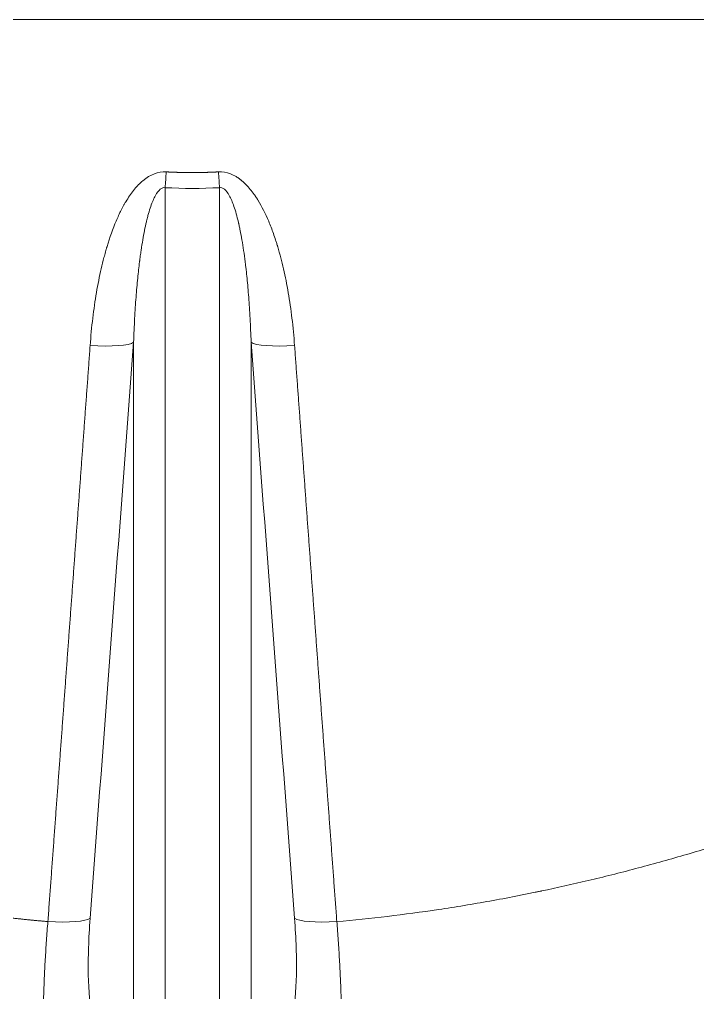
# Model space of a CAD drawing. Header units: millimetres. Extents: x 4664 to 8864, y -38 to 2932.
# Drawn here: x 5324.3 to 5360.8, y 1293.8 to 1346.2 of the extents above; entities that cross this region are included whole.
import ezdxf

# ---------------------------------------------------------------- set-up
doc = ezdxf.new("R2010")
doc.units = ezdxf.units.MM

msp = doc.modelspace()

# ---------------------------------------------------------------- linework, layer by layer
at = {"lineweight": 5}
for p, q in [((5397.37, 1346.224), (5269.819, 1346.224)), ((5332.13, 1290.409), (5332.13, 1337.158)), ((5335.059, 1337.158), (5335.059, 1290.409)), ((5330.427, 1328.827), (5330.427, 1287.024)), ((5336.762, 1287.024), (5336.762, 1328.827))]:
    msp.add_line(p, q, dxfattribs=at)
for centre, major_axis, ratio, start_param, end_param in [((5332.13, 1338.464), (-0.141, -2.608), 0.031054, 1.048034, 1.397681), ((5335.059, 1338.464), (0.141, -2.608), 0.031054, 4.885504, 5.235151), ((5333.594, 1427.081), (0, 89.962), 0.549766, 3.111973, 3.171212), ((5327.873, 1329.1), (2.604, -0.196), 0.167809, 4.806472, 6.098484), ((5339.316, 1329.1), (-2.604, -0.196), 0.167809, 0.184701, 1.476714), ((5325.531, 1298.06), (-2.604, 0.197), 0.166345, 1.689848, 2.956938), ((5341.657, 1298.06), (-2.604, -0.197), 0.166345, 0.184654, 1.451745)]:
    msp.add_ellipse(centre, major_axis=major_axis, ratio=ratio, start_param=start_param, end_param=end_param, dxfattribs=at)
for points, knots in [([(5328.085, 1328.646), (5328.122, 1329.155), (5328.216, 1330.14), (5328.415, 1331.522), (5328.586, 1332.379), (5328.729, 1332.998), (5328.804, 1333.301), (5328.897, 1333.644), (5328.946, 1333.813), (5328.97, 1333.897), (5328.983, 1333.939), (5328.989, 1333.96), (5328.992, 1333.97), (5328.994, 1333.975), (5328.994, 1333.978), (5328.995, 1333.979), (5328.995, 1333.98), (5328.995, 1333.98), (5328.995, 1333.98), (5328.995, 1333.981), (5328.995, 1333.981), (5328.995, 1333.981), (5329.147, 1334.485), (5329.311, 1334.945), (5329.576, 1335.57), (5329.668, 1335.767), (5329.81, 1336.047), (5329.882, 1336.183), (5329.969, 1336.334), (5330.013, 1336.408), (5330.035, 1336.444), (5330.046, 1336.462), (5330.051, 1336.471), (5330.054, 1336.476), (5330.055, 1336.478), (5330.056, 1336.479), (5330.056, 1336.48), (5330.057, 1336.48), (5330.057, 1336.48), (5330.057, 1336.48), (5330.057, 1336.48), (5330.057, 1336.48), (5330.194, 1336.703), (5330.335, 1336.902), (5330.552, 1337.165), (5330.662, 1337.288), (5330.793, 1337.415), (5330.859, 1337.475), (5330.893, 1337.504), (5330.909, 1337.519), (5330.918, 1337.526), (5330.922, 1337.529), (5330.924, 1337.531), (5330.925, 1337.532), (5330.925, 1337.532), (5330.926, 1337.532), (5330.926, 1337.533), (5330.926, 1337.533), (5330.926, 1337.533), (5330.926, 1337.533), (5331.335, 1337.875), (5331.754, 1338.035), (5332.185, 1338.011)], [0, 0, 0, 0, 0.125, 0.25, 0.375, 0.375, 0.4375, 0.46875, 0.484375, 0.492188, 0.496094, 0.498047, 0.499023, 0.499512, 0.499756, 0.499878, 0.499939, 0.499969, 0.499985, 0.499992, 0.499992, 0.5, 0.5, 0.625, 0.625, 0.6875, 0.6875, 0.71875, 0.734375, 0.742188, 0.746094, 0.748047, 0.749023, 0.749512, 0.749756, 0.749878, 0.749939, 0.749969, 0.749985, 0.749992, 0.749992, 0.75, 0.75, 0.8125, 0.8125, 0.84375, 0.859375, 0.867188, 0.871094, 0.873047, 0.874023, 0.874512, 0.874756, 0.874878, 0.874939, 0.874969, 0.874985, 0.874992, 0.874992, 0.875, 0.875, 1, 1, 1, 1]), ([(5332.185, 1338.011), (5332.195, 1338.01), (5332.215, 1338.009), (5332.244, 1338.007), (5332.273, 1338.006), (5332.303, 1338.004), (5332.332, 1338.003), (5332.361, 1338.001), (5332.391, 1338), (5332.42, 1337.999), (5332.449, 1337.997), (5332.479, 1337.996), (5332.508, 1337.995), (5332.537, 1337.993), (5332.567, 1337.992), (5332.596, 1337.991), (5332.625, 1337.99), (5332.655, 1337.989), (5332.684, 1337.988), (5332.714, 1337.987), (5332.743, 1337.986), (5332.772, 1337.985), (5332.802, 1337.984), (5332.831, 1337.983), (5332.86, 1337.982), (5332.89, 1337.981), (5332.919, 1337.98), (5332.948, 1337.98), (5332.978, 1337.979), (5333.007, 1337.978), (5333.036, 1337.977), (5333.066, 1337.977), (5333.095, 1337.976), (5333.125, 1337.976), (5333.154, 1337.975), (5333.183, 1337.975), (5333.213, 1337.974), (5333.242, 1337.974), (5333.271, 1337.973), (5333.301, 1337.973), (5333.33, 1337.973), (5333.359, 1337.972), (5333.389, 1337.972), (5333.418, 1337.972), (5333.448, 1337.972), (5333.477, 1337.972), (5333.506, 1337.971), (5333.536, 1337.971), (5333.565, 1337.971), (5333.594, 1337.971), (5333.624, 1337.971), (5333.653, 1337.971), (5333.682, 1337.971), (5333.712, 1337.972), (5333.741, 1337.972), (5333.771, 1337.972), (5333.8, 1337.972), (5333.829, 1337.972), (5333.859, 1337.973), (5333.888, 1337.973), (5333.917, 1337.973), (5333.947, 1337.974), (5333.976, 1337.974), (5334.005, 1337.975), (5334.035, 1337.975), (5334.064, 1337.976), (5334.094, 1337.976), (5334.123, 1337.977), (5334.152, 1337.977), (5334.182, 1337.978), (5334.211, 1337.979), (5334.24, 1337.98), (5334.27, 1337.98), (5334.299, 1337.981), (5334.328, 1337.982), (5334.358, 1337.983), (5334.387, 1337.984), (5334.416, 1337.985), (5334.446, 1337.986), (5334.475, 1337.987), (5334.505, 1337.988), (5334.534, 1337.989), (5334.563, 1337.99), (5334.593, 1337.991), (5334.622, 1337.992), (5334.651, 1337.993), (5334.681, 1337.995), (5334.71, 1337.996), (5334.739, 1337.997), (5334.769, 1337.999), (5334.798, 1338), (5334.827, 1338.001), (5334.857, 1338.003), (5334.886, 1338.004), (5334.915, 1338.006), (5334.945, 1338.007), (5334.974, 1338.009), (5334.994, 1338.01), (5335.003, 1338.011)], [0, 0, 0, 0, 0.010427, 0.020853, 0.031279, 0.041703, 0.052128, 0.062552, 0.072975, 0.083397, 0.093819, 0.104241, 0.114662, 0.125082, 0.135502, 0.145922, 0.156341, 0.16676, 0.177178, 0.187596, 0.198013, 0.20843, 0.218847, 0.229263, 0.239679, 0.250094, 0.260509, 0.270924, 0.281339, 0.291753, 0.302167, 0.312581, 0.322995, 0.333408, 0.343821, 0.354234, 0.364646, 0.375059, 0.385471, 0.395883, 0.406295, 0.416707, 0.427119, 0.437531, 0.447943, 0.458354, 0.468766, 0.479177, 0.489589, 0.5, 0.510411, 0.520823, 0.531234, 0.541646, 0.552057, 0.562469, 0.572881, 0.583293, 0.593705, 0.604117, 0.614529, 0.624941, 0.635354, 0.645766, 0.656179, 0.666592, 0.677005, 0.687419, 0.697833, 0.708247, 0.718661, 0.729076, 0.739491, 0.749906, 0.760321, 0.770737, 0.781153, 0.79157, 0.801987, 0.812404, 0.822822, 0.83324, 0.843659, 0.854078, 0.864498, 0.874918, 0.885338, 0.895759, 0.906181, 0.916603, 0.927025, 0.937448, 0.947872, 0.958297, 0.968721, 0.979147, 0.989573, 1, 1, 1, 1]), ([(5335.003, 1338.011), (5335.22, 1338.023), (5335.434, 1337.989), (5335.75, 1337.868), (5335.907, 1337.79), (5336.089, 1337.668), (5336.18, 1337.6), (5336.225, 1337.564), (5336.247, 1337.546), (5336.259, 1337.536), (5336.264, 1337.531), (5336.267, 1337.529), (5336.268, 1337.528), (5336.269, 1337.527), (5336.269, 1337.527), (5336.27, 1337.527), (5336.27, 1337.527), (5336.27, 1337.527), (5336.27, 1337.527), (5336.423, 1337.398), (5336.571, 1337.245), (5336.789, 1336.981), (5336.896, 1336.839), (5337.019, 1336.659), (5337.079, 1336.565), (5337.109, 1336.517), (5337.124, 1336.493), (5337.132, 1336.48), (5337.136, 1336.474), (5337.138, 1336.471), (5337.139, 1336.47), (5337.139, 1336.469), (5337.139, 1336.469), (5337.139, 1336.468), (5337.139, 1336.468), (5337.139, 1336.468), (5337.14, 1336.468), (5337.342, 1336.138), (5337.531, 1335.764), (5337.796, 1335.138), (5337.881, 1334.918), (5338.004, 1334.572), (5338.064, 1334.395), (5338.132, 1334.181), (5338.166, 1334.073), (5338.182, 1334.018), (5338.191, 1333.991), (5338.195, 1333.977), (5338.197, 1333.97), (5338.198, 1333.966), (5338.198, 1333.965), (5338.199, 1333.964), (5338.199, 1333.963), (5338.199, 1333.963), (5338.199, 1333.963), (5338.199, 1333.963), (5338.199, 1333.963), (5338.312, 1333.584), (5338.52, 1332.793), (5338.776, 1331.512), (5338.974, 1330.135), (5339.067, 1329.153), (5339.104, 1328.646)], [0, 0, 0, 0, 0.0625, 0.0625, 0.09375, 0.109375, 0.117188, 0.121094, 0.123047, 0.124023, 0.124512, 0.124756, 0.124878, 0.124939, 0.124969, 0.124985, 0.124992, 0.124992, 0.125, 0.125, 0.1875, 0.1875, 0.21875, 0.234375, 0.242188, 0.246094, 0.248047, 0.249023, 0.249512, 0.249756, 0.249878, 0.249939, 0.249969, 0.249985, 0.249992, 0.249992, 0.25, 0.25, 0.375, 0.375, 0.4375, 0.4375, 0.46875, 0.484375, 0.492188, 0.496094, 0.498047, 0.499023, 0.499512, 0.499756, 0.499878, 0.499939, 0.499969, 0.499985, 0.499992, 0.499992, 0.5, 0.5, 0.625, 0.75, 0.875, 1, 1, 1, 1]), ([(5332.13, 1337.158), (5332.042, 1337.17), (5331.953, 1337.141), (5331.777, 1336.999), (5331.689, 1336.886), (5331.517, 1336.578), (5331.433, 1336.382), (5331.31, 1336.027), (5331.27, 1335.898), (5331.211, 1335.69), (5331.182, 1335.581), (5331.149, 1335.448), (5331.132, 1335.38), (5331.124, 1335.346), (5331.12, 1335.328), (5331.118, 1335.319), (5331.117, 1335.315), (5331.116, 1335.313), (5331.116, 1335.312), (5331.116, 1335.311), (5331.116, 1335.311), (5331.116, 1335.311), (5331.116, 1335.311), (5331.116, 1335.311), (5331.116, 1335.311), (5331.115, 1335.311), (5331.048, 1335.025), (5330.983, 1334.703), (5330.891, 1334.166), (5330.861, 1333.977), (5330.817, 1333.681), (5330.796, 1333.53), (5330.771, 1333.347), (5330.759, 1333.254), (5330.753, 1333.208), (5330.751, 1333.184), (5330.749, 1333.172), (5330.748, 1333.167), (5330.748, 1333.164), (5330.748, 1333.162), (5330.748, 1333.161), (5330.748, 1333.161), (5330.748, 1333.161), (5330.748, 1333.161), (5330.748, 1333.161), (5330.748, 1333.161), (5330.748, 1333.161), (5330.713, 1332.887), (5330.68, 1332.592), (5330.617, 1331.957), (5330.586, 1331.618), (5330.531, 1330.895), (5330.506, 1330.512), (5330.461, 1329.702), (5330.442, 1329.275), (5330.427, 1328.827)], [0, 0, 0, 0, 0.0625, 0.0625, 0.125, 0.125, 0.1875, 0.1875, 0.21875, 0.21875, 0.234375, 0.242187, 0.246094, 0.248047, 0.249023, 0.249512, 0.249756, 0.249878, 0.249939, 0.249969, 0.249985, 0.249992, 0.249996, 0.249998, 0.249998, 0.25, 0.25, 0.375, 0.375, 0.4375, 0.4375, 0.46875, 0.484375, 0.492187, 0.496094, 0.498047, 0.499023, 0.499512, 0.499756, 0.499878, 0.499939, 0.499969, 0.499985, 0.499992, 0.499996, 0.499996, 0.5, 0.5, 0.625, 0.625, 0.75, 0.75, 0.875, 0.875, 1, 1, 1, 1]), ([(5336.762, 1328.827), (5336.747, 1329.275), (5336.728, 1329.701), (5336.683, 1330.51), (5336.658, 1330.893), (5336.603, 1331.615), (5336.572, 1331.954), (5336.525, 1332.43), (5336.509, 1332.583), (5336.484, 1332.805), (5336.471, 1332.913), (5336.457, 1333.037), (5336.449, 1333.097), (5336.445, 1333.127), (5336.443, 1333.142), (5336.443, 1333.15), (5336.442, 1333.154), (5336.442, 1333.156), (5336.442, 1333.156), (5336.442, 1333.157), (5336.442, 1333.157), (5336.442, 1333.157), (5336.442, 1333.157), (5336.442, 1333.157), (5336.442, 1333.157), (5336.442, 1333.157), (5336.388, 1333.588), (5336.329, 1333.983), (5336.237, 1334.52), (5336.205, 1334.69), (5336.157, 1334.932), (5336.132, 1335.049), (5336.103, 1335.18), (5336.089, 1335.244), (5336.081, 1335.276), (5336.078, 1335.292), (5336.076, 1335.299), (5336.075, 1335.303), (5336.074, 1335.305), (5336.074, 1335.306), (5336.074, 1335.307), (5336.074, 1335.307), (5336.074, 1335.307), (5336.074, 1335.307), (5336.074, 1335.307), (5336.074, 1335.307), (5336.074, 1335.307), (5336.074, 1335.307), (5335.999, 1335.627), (5335.92, 1335.906), (5335.757, 1336.381), (5335.672, 1336.577), (5335.5, 1336.885), (5335.412, 1336.998), (5335.236, 1337.141), (5335.147, 1337.17), (5335.059, 1337.158)], [0, 0, 0, 0, 0.125, 0.125, 0.25, 0.25, 0.375, 0.375, 0.4375, 0.4375, 0.46875, 0.484375, 0.492187, 0.496094, 0.498047, 0.499023, 0.499512, 0.499756, 0.499878, 0.499939, 0.499969, 0.499985, 0.499992, 0.499996, 0.499996, 0.5, 0.5, 0.625, 0.625, 0.6875, 0.6875, 0.71875, 0.734375, 0.742187, 0.746094, 0.748047, 0.749023, 0.749512, 0.749756, 0.749878, 0.749939, 0.749969, 0.749985, 0.749992, 0.749996, 0.749998, 0.749998, 0.75, 0.75, 0.8125, 0.8125, 0.875, 0.875, 0.9375, 0.9375, 1, 1, 1, 1]), ([(5325.808, 1297.606), (5325.831, 1297.912), (5325.876, 1298.524), (5325.943, 1299.441), (5326.011, 1300.356), (5326.078, 1301.269), (5326.145, 1302.18), (5326.212, 1303.09), (5326.278, 1303.997), (5326.345, 1304.903), (5326.411, 1305.806), (5326.478, 1306.708), (5326.544, 1307.608), (5326.61, 1308.506), (5326.675, 1309.402), (5326.741, 1310.297), (5326.807, 1311.189), (5326.872, 1312.08), (5326.937, 1312.969), (5327.002, 1313.855), (5327.067, 1314.74), (5327.132, 1315.623), (5327.196, 1316.505), (5327.261, 1317.384), (5327.325, 1318.262), (5327.389, 1319.137), (5327.453, 1320.011), (5327.517, 1320.883), (5327.581, 1321.753), (5327.644, 1322.621), (5327.708, 1323.487), (5327.771, 1324.352), (5327.834, 1325.214), (5327.897, 1326.075), (5327.96, 1326.934), (5328.022, 1327.79), (5328.064, 1328.361), (5328.085, 1328.646)], [0, 0, 0, 0, 0.029594, 0.059127, 0.088601, 0.118014, 0.147367, 0.17666, 0.205893, 0.235066, 0.264179, 0.293231, 0.322223, 0.351156, 0.380028, 0.40884, 0.437592, 0.466283, 0.494915, 0.523486, 0.551998, 0.580449, 0.60884, 0.637171, 0.665441, 0.693652, 0.721803, 0.749893, 0.777923, 0.805893, 0.833803, 0.861653, 0.889443, 0.917172, 0.944842, 0.972451, 1, 1, 1, 1]), ([(5339.104, 1328.646), (5339.125, 1328.361), (5339.167, 1327.79), (5339.229, 1326.934), (5339.292, 1326.075), (5339.355, 1325.214), (5339.418, 1324.352), (5339.481, 1323.487), (5339.544, 1322.621), (5339.608, 1321.753), (5339.672, 1320.883), (5339.735, 1320.011), (5339.799, 1319.137), (5339.864, 1318.262), (5339.928, 1317.384), (5339.992, 1316.505), (5340.057, 1315.623), (5340.122, 1314.74), (5340.187, 1313.855), (5340.252, 1312.969), (5340.317, 1312.08), (5340.382, 1311.189), (5340.448, 1310.297), (5340.513, 1309.402), (5340.579, 1308.506), (5340.645, 1307.608), (5340.711, 1306.708), (5340.777, 1305.806), (5340.844, 1304.903), (5340.91, 1303.997), (5340.977, 1303.09), (5341.044, 1302.18), (5341.111, 1301.269), (5341.178, 1300.356), (5341.245, 1299.441), (5341.313, 1298.524), (5341.358, 1297.912), (5341.381, 1297.606)], [0, 0, 0, 0, 0.027549, 0.055158, 0.082828, 0.110557, 0.138347, 0.166197, 0.194107, 0.222077, 0.250107, 0.278197, 0.306348, 0.334559, 0.362829, 0.39116, 0.419551, 0.448002, 0.476514, 0.505085, 0.533717, 0.562408, 0.59116, 0.619972, 0.648844, 0.677777, 0.706769, 0.735821, 0.764934, 0.794107, 0.82334, 0.852633, 0.881986, 0.911399, 0.940873, 0.970406, 1, 1, 1, 1]), ([(5304.46, 1301.988), (5304.476, 1301.983), (5304.508, 1301.972), (5304.556, 1301.957), (5304.604, 1301.942), (5304.652, 1301.927), (5304.699, 1301.912), (5304.747, 1301.896), (5304.795, 1301.881), (5304.843, 1301.866), (5304.891, 1301.851), (5304.939, 1301.836), (5304.987, 1301.821), (5305.035, 1301.806), (5305.082, 1301.791), (5305.13, 1301.776), (5305.178, 1301.761), (5305.226, 1301.747), (5305.273, 1301.732), (5305.321, 1301.717), (5305.369, 1301.702), (5305.416, 1301.688), (5305.464, 1301.673), (5305.512, 1301.658), (5305.559, 1301.644), (5305.607, 1301.629), (5305.654, 1301.614), (5305.702, 1301.6), (5305.749, 1301.585), (5305.797, 1301.571), (5305.844, 1301.556), (5305.892, 1301.542), (5305.939, 1301.527), (5305.987, 1301.513), (5306.034, 1301.499), (5306.082, 1301.484), (5306.129, 1301.47), (5306.176, 1301.456), (5306.224, 1301.442), (5306.271, 1301.427), (5306.318, 1301.413), (5306.365, 1301.399), (5306.413, 1301.385), (5306.46, 1301.371), (5306.507, 1301.357), (5306.554, 1301.343), (5306.601, 1301.329), (5306.649, 1301.315), (5306.696, 1301.301), (5306.743, 1301.287), (5306.79, 1301.273), (5306.837, 1301.259), (5306.884, 1301.245), (5306.931, 1301.231), (5306.978, 1301.218), (5307.025, 1301.204), (5307.072, 1301.19), (5307.119, 1301.176), (5307.166, 1301.163), (5307.213, 1301.149), (5307.259, 1301.136), (5307.306, 1301.122), (5307.353, 1301.108), (5307.4, 1301.095), (5307.447, 1301.081), (5307.493, 1301.068), (5307.54, 1301.055), (5307.587, 1301.041), (5307.634, 1301.028), (5307.68, 1301.015), (5307.727, 1301.001), (5307.773, 1300.988), (5307.82, 1300.975), (5307.867, 1300.961), (5307.913, 1300.948), (5307.96, 1300.935), (5308.006, 1300.922), (5308.053, 1300.909), (5308.099, 1300.896), (5308.146, 1300.883), (5308.192, 1300.87), (5308.238, 1300.857), (5308.285, 1300.844), (5308.331, 1300.831), (5308.377, 1300.818), (5308.424, 1300.805), (5308.47, 1300.792), (5308.516, 1300.779), (5308.562, 1300.767), (5308.609, 1300.754), (5308.655, 1300.741), (5308.701, 1300.728), (5308.747, 1300.716), (5308.793, 1300.703), (5308.839, 1300.691), (5308.885, 1300.678), (5308.931, 1300.665), (5308.977, 1300.653), (5309.023, 1300.64), (5309.069, 1300.628), (5309.115, 1300.615), (5309.161, 1300.603), (5309.207, 1300.591), (5309.253, 1300.578), (5309.299, 1300.566), (5309.344, 1300.554), (5309.39, 1300.541), (5309.436, 1300.529), (5309.819, 1300.427), (5310.537, 1300.24), (5311.594, 1299.976), (5312.646, 1299.725), (5313.694, 1299.486), (5314.424, 1299.329), (5314.835, 1299.242), (5314.929, 1299.223), (5315.023, 1299.203), (5315.117, 1299.184), (5315.211, 1299.164), (5315.306, 1299.145), (5315.4, 1299.126), (5315.494, 1299.107), (5315.587, 1299.088), (5315.681, 1299.069), (5315.775, 1299.05), (5315.869, 1299.032), (5315.963, 1299.013), (5316.057, 1298.995), (5316.151, 1298.976), (5316.245, 1298.958), (5316.339, 1298.94), (5316.433, 1298.922), (5316.527, 1298.904), (5316.621, 1298.886), (5316.715, 1298.868), (5316.808, 1298.851), (5316.902, 1298.833), (5316.996, 1298.815), (5317.09, 1298.798), (5317.184, 1298.781), (5317.278, 1298.764), (5317.371, 1298.747), (5317.465, 1298.73), (5317.559, 1298.713), (5317.653, 1298.696), (5317.746, 1298.679), (5317.84, 1298.663), (5317.934, 1298.646), (5318.027, 1298.63), (5318.121, 1298.614), (5318.215, 1298.597), (5318.308, 1298.581), (5318.402, 1298.565), (5318.495, 1298.549), (5318.589, 1298.534), (5318.682, 1298.518), (5318.776, 1298.502), (5318.869, 1298.487), (5318.963, 1298.471), (5319.056, 1298.456), (5319.15, 1298.441), (5319.243, 1298.426), (5319.337, 1298.411), (5319.43, 1298.396), (5319.523, 1298.381), (5319.617, 1298.366), (5319.71, 1298.352), (5319.803, 1298.337), (5319.897, 1298.323), (5319.99, 1298.309), (5320.083, 1298.294), (5320.176, 1298.28), (5320.269, 1298.266), (5320.363, 1298.252), (5320.456, 1298.238), (5320.549, 1298.225), (5320.642, 1298.211), (5320.735, 1298.198), (5320.828, 1298.184), (5320.921, 1298.171), (5321.014, 1298.158), (5321.107, 1298.145), (5321.2, 1298.132), (5321.293, 1298.119), (5321.386, 1298.106), (5321.479, 1298.093), (5321.571, 1298.08), (5321.664, 1298.068), (5321.757, 1298.055), (5321.85, 1298.043), (5321.943, 1298.031), (5322.035, 1298.019), (5322.128, 1298.007), (5322.221, 1297.995), (5322.313, 1297.983), (5322.406, 1297.971), (5322.498, 1297.96), (5322.591, 1297.948), (5322.683, 1297.937), (5322.776, 1297.925), (5322.868, 1297.914), (5322.961, 1297.903), (5323.053, 1297.892), (5323.145, 1297.881), (5323.238, 1297.87), (5323.33, 1297.859), (5323.422, 1297.849), (5323.514, 1297.838), (5323.606, 1297.828), (5323.699, 1297.817), (5323.791, 1297.807), (5323.883, 1297.797), (5323.975, 1297.787), (5324.067, 1297.777), (5324.159, 1297.767), (5324.251, 1297.757), (5324.343, 1297.747), (5324.434, 1297.738), (5324.526, 1297.728), (5324.618, 1297.719), (5324.71, 1297.71), (5324.802, 1297.701), (5324.893, 1297.692), (5324.985, 1297.683), (5325.077, 1297.674), (5325.168, 1297.665), (5325.26, 1297.656), (5325.351, 1297.648), (5325.443, 1297.639), (5325.534, 1297.631), (5325.625, 1297.622), (5325.717, 1297.614), (5325.778, 1297.609), (5325.808, 1297.606)], [0, 0, 0, 0, 0.002443, 0.004884, 0.007322, 0.009759, 0.012193, 0.014626, 0.017056, 0.019484, 0.02191, 0.024334, 0.026756, 0.029176, 0.031594, 0.03401, 0.036423, 0.038835, 0.041244, 0.043651, 0.046056, 0.048459, 0.05086, 0.053259, 0.055656, 0.058051, 0.060443, 0.062834, 0.065222, 0.067608, 0.069992, 0.072374, 0.074754, 0.077132, 0.079508, 0.081882, 0.084253, 0.086623, 0.08899, 0.091356, 0.093719, 0.09608, 0.098439, 0.100796, 0.103151, 0.105503, 0.107854, 0.110202, 0.112549, 0.114893, 0.117235, 0.119576, 0.121914, 0.12425, 0.126583, 0.128915, 0.131245, 0.133572, 0.135898, 0.138221, 0.140542, 0.142861, 0.145179, 0.147493, 0.149806, 0.152117, 0.154426, 0.156732, 0.159037, 0.161339, 0.163639, 0.165938, 0.168234, 0.170528, 0.172819, 0.175109, 0.177397, 0.179682, 0.181966, 0.184247, 0.186527, 0.188804, 0.191079, 0.193352, 0.195623, 0.197891, 0.200158, 0.202423, 0.204685, 0.206946, 0.209204, 0.21146, 0.213714, 0.215966, 0.218216, 0.220464, 0.22271, 0.224953, 0.227195, 0.229434, 0.231671, 0.233907, 0.23614, 0.238371, 0.2406, 0.242826, 0.245051, 0.247274, 0.249494, 0.300775, 0.351418, 0.401426, 0.4508, 0.499541, 0.503925, 0.508305, 0.512683, 0.517057, 0.521428, 0.525796, 0.530161, 0.534523, 0.538882, 0.543237, 0.54759, 0.551939, 0.556286, 0.560629, 0.564969, 0.569306, 0.573641, 0.577972, 0.582299, 0.586624, 0.590946, 0.595265, 0.59958, 0.603893, 0.608203, 0.612509, 0.616812, 0.621113, 0.62541, 0.629704, 0.633996, 0.638284, 0.642569, 0.646851, 0.65113, 0.655406, 0.659679, 0.663949, 0.668216, 0.67248, 0.676741, 0.680999, 0.685254, 0.689506, 0.693754, 0.698, 0.702243, 0.706483, 0.71072, 0.714954, 0.719184, 0.723412, 0.727637, 0.731859, 0.736078, 0.740294, 0.744507, 0.748717, 0.752924, 0.757128, 0.761329, 0.765527, 0.769722, 0.773914, 0.778103, 0.782289, 0.786472, 0.790653, 0.79483, 0.799004, 0.803176, 0.807344, 0.81151, 0.815673, 0.819832, 0.823989, 0.828143, 0.832294, 0.836442, 0.840587, 0.844729, 0.848868, 0.853005, 0.857138, 0.861269, 0.865396, 0.869521, 0.873643, 0.877762, 0.881878, 0.885991, 0.890101, 0.894209, 0.898313, 0.902415, 0.906514, 0.91061, 0.914703, 0.918793, 0.92288, 0.926965, 0.931046, 0.935125, 0.939201, 0.943274, 0.947344, 0.951412, 0.955476, 0.959538, 0.963597, 0.967653, 0.971706, 0.975757, 0.979804, 0.983849, 0.987891, 0.99193, 0.995966, 1, 1, 1, 1]), ([(5341.381, 1297.606), (5342.284, 1297.686), (5343.193, 1297.78), (5345.02, 1297.997), (5345.939, 1298.12), (5347.782, 1298.395), (5348.707, 1298.547), (5350.098, 1298.797), (5350.563, 1298.884), (5351.26, 1299.02), (5351.608, 1299.089), (5352.015, 1299.172), (5352.219, 1299.214), (5352.321, 1299.235), (5352.372, 1299.246), (5352.397, 1299.251), (5352.41, 1299.254), (5352.416, 1299.255), (5352.419, 1299.256), (5352.421, 1299.256), (5352.422, 1299.257), (5352.422, 1299.257), (5352.422, 1299.257), (5352.422, 1299.257), (5352.422, 1299.257), (5353.247, 1299.43), (5354.083, 1299.617), (5355.772, 1300.018), (5356.625, 1300.232), (5358.347, 1300.687), (5359.216, 1300.928), (5360.965, 1301.438), (5361.845, 1301.706), (5362.729, 1301.988)], [0, 0, 0, 0, 0.125, 0.125, 0.25, 0.25, 0.375, 0.375, 0.4375, 0.4375, 0.46875, 0.484375, 0.492187, 0.496094, 0.498047, 0.499023, 0.499512, 0.499756, 0.499878, 0.499939, 0.499969, 0.499985, 0.499992, 0.499992, 0.5, 0.5, 0.625, 0.625, 0.75, 0.75, 0.875, 0.875, 1, 1, 1, 1]), ([(5325.626, 1290.526), (5325.617, 1290.638), (5325.609, 1290.755), (5325.595, 1290.994), (5325.589, 1291.116), (5325.58, 1291.365), (5325.576, 1291.492), (5325.57, 1291.749), (5325.568, 1291.878), (5325.565, 1292.139), (5325.564, 1292.27), (5325.564, 1292.533), (5325.564, 1292.664), (5325.567, 1292.925), (5325.568, 1293.055), (5325.572, 1293.249), (5325.573, 1293.313), (5325.575, 1293.408), (5325.576, 1293.456), (5325.578, 1293.511), (5325.578, 1293.539), (5325.579, 1293.553), (5325.579, 1293.56), (5325.579, 1293.563), (5325.579, 1293.565), (5325.579, 1293.566), (5325.579, 1293.566), (5325.579, 1293.566), (5325.579, 1293.566), (5325.579, 1293.566), (5325.579, 1293.567), (5325.579, 1293.567), (5325.583, 1293.727), (5325.588, 1293.889), (5325.6, 1294.217), (5325.607, 1294.383), (5325.621, 1294.717), (5325.629, 1294.885), (5325.647, 1295.224), (5325.656, 1295.394), (5325.676, 1295.735), (5325.686, 1295.906), (5325.708, 1296.248), (5325.719, 1296.419), (5325.743, 1296.76), (5325.756, 1296.93), (5325.781, 1297.269), (5325.794, 1297.438), (5325.808, 1297.606)], [0, 0, 0, 0, 0.0625, 0.0625, 0.125, 0.125, 0.1875, 0.1875, 0.25, 0.25, 0.3125, 0.3125, 0.375, 0.375, 0.4375, 0.4375, 0.46875, 0.46875, 0.484375, 0.492188, 0.496094, 0.498047, 0.499023, 0.499512, 0.499756, 0.499878, 0.499939, 0.499969, 0.499985, 0.499992, 0.499992, 0.5, 0.5, 0.5625, 0.5625, 0.625, 0.625, 0.6875, 0.6875, 0.75, 0.75, 0.8125, 0.8125, 0.875, 0.875, 0.9375, 0.9375, 1, 1, 1, 1]), ([(5328.085, 1297.787), (5328.044, 1297.24), (5328.016, 1296.712), (5327.983, 1295.694), (5327.979, 1295.199), (5328.004, 1293.832), (5328.07, 1293.052), (5328.18, 1292.46)], [0, 0, 0, 0, 0.25, 0.25, 0.5, 0.5, 1, 1, 1, 1]), ([(5339.009, 1292.46), (5339.118, 1293.052), (5339.185, 1293.833), (5339.21, 1295.196), (5339.206, 1295.691), (5339.173, 1296.711), (5339.145, 1297.239), (5339.103, 1297.787)], [0, 0, 0, 0, 0.5, 0.5, 0.75, 0.75, 1, 1, 1, 1]), ([(5341.381, 1297.606), (5341.394, 1297.438), (5341.408, 1297.269), (5341.433, 1296.93), (5341.446, 1296.759), (5341.469, 1296.418), (5341.481, 1296.247), (5341.503, 1295.905), (5341.513, 1295.734), (5341.533, 1295.392), (5341.542, 1295.222), (5341.559, 1294.884), (5341.567, 1294.715), (5341.582, 1294.381), (5341.589, 1294.215), (5341.598, 1293.969), (5341.6, 1293.887), (5341.604, 1293.766), (5341.606, 1293.705), (5341.608, 1293.634), (5341.609, 1293.599), (5341.609, 1293.582), (5341.61, 1293.573), (5341.61, 1293.569), (5341.61, 1293.566), (5341.61, 1293.565), (5341.61, 1293.565), (5341.61, 1293.565), (5341.61, 1293.564), (5341.61, 1293.564), (5341.61, 1293.564), (5341.61, 1293.564), (5341.613, 1293.438), (5341.616, 1293.311), (5341.621, 1293.053), (5341.622, 1292.923), (5341.625, 1292.662), (5341.625, 1292.531), (5341.625, 1292.269), (5341.624, 1292.138), (5341.621, 1291.877), (5341.619, 1291.748), (5341.613, 1291.491), (5341.609, 1291.365), (5341.599, 1291.116), (5341.593, 1290.993), (5341.58, 1290.755), (5341.572, 1290.638), (5341.563, 1290.526)], [0, 0, 0, 0, 0.0625, 0.0625, 0.125, 0.125, 0.1875, 0.1875, 0.25, 0.25, 0.3125, 0.3125, 0.375, 0.375, 0.4375, 0.4375, 0.46875, 0.46875, 0.484375, 0.492187, 0.496094, 0.498047, 0.499023, 0.499512, 0.499756, 0.499878, 0.499939, 0.499969, 0.499985, 0.499992, 0.499992, 0.5, 0.5, 0.5625, 0.5625, 0.625, 0.625, 0.6875, 0.6875, 0.75, 0.75, 0.8125, 0.8125, 0.875, 0.875, 0.9375, 0.9375, 1, 1, 1, 1])]:
    msp.add_open_spline(points, degree=3, knots=knots, dxfattribs=at)
for points in [[(5330.427, 1328.827), (5329.648, 1318.481), (5328.867, 1308.135), (5328.085, 1297.787)], [(5339.103, 1297.787), (5338.321, 1308.135), (5337.541, 1318.481), (5336.762, 1328.827)]]:
    msp.add_open_spline(points, degree=3, dxfattribs=at)

doc.saveas('drawing.dxf')
